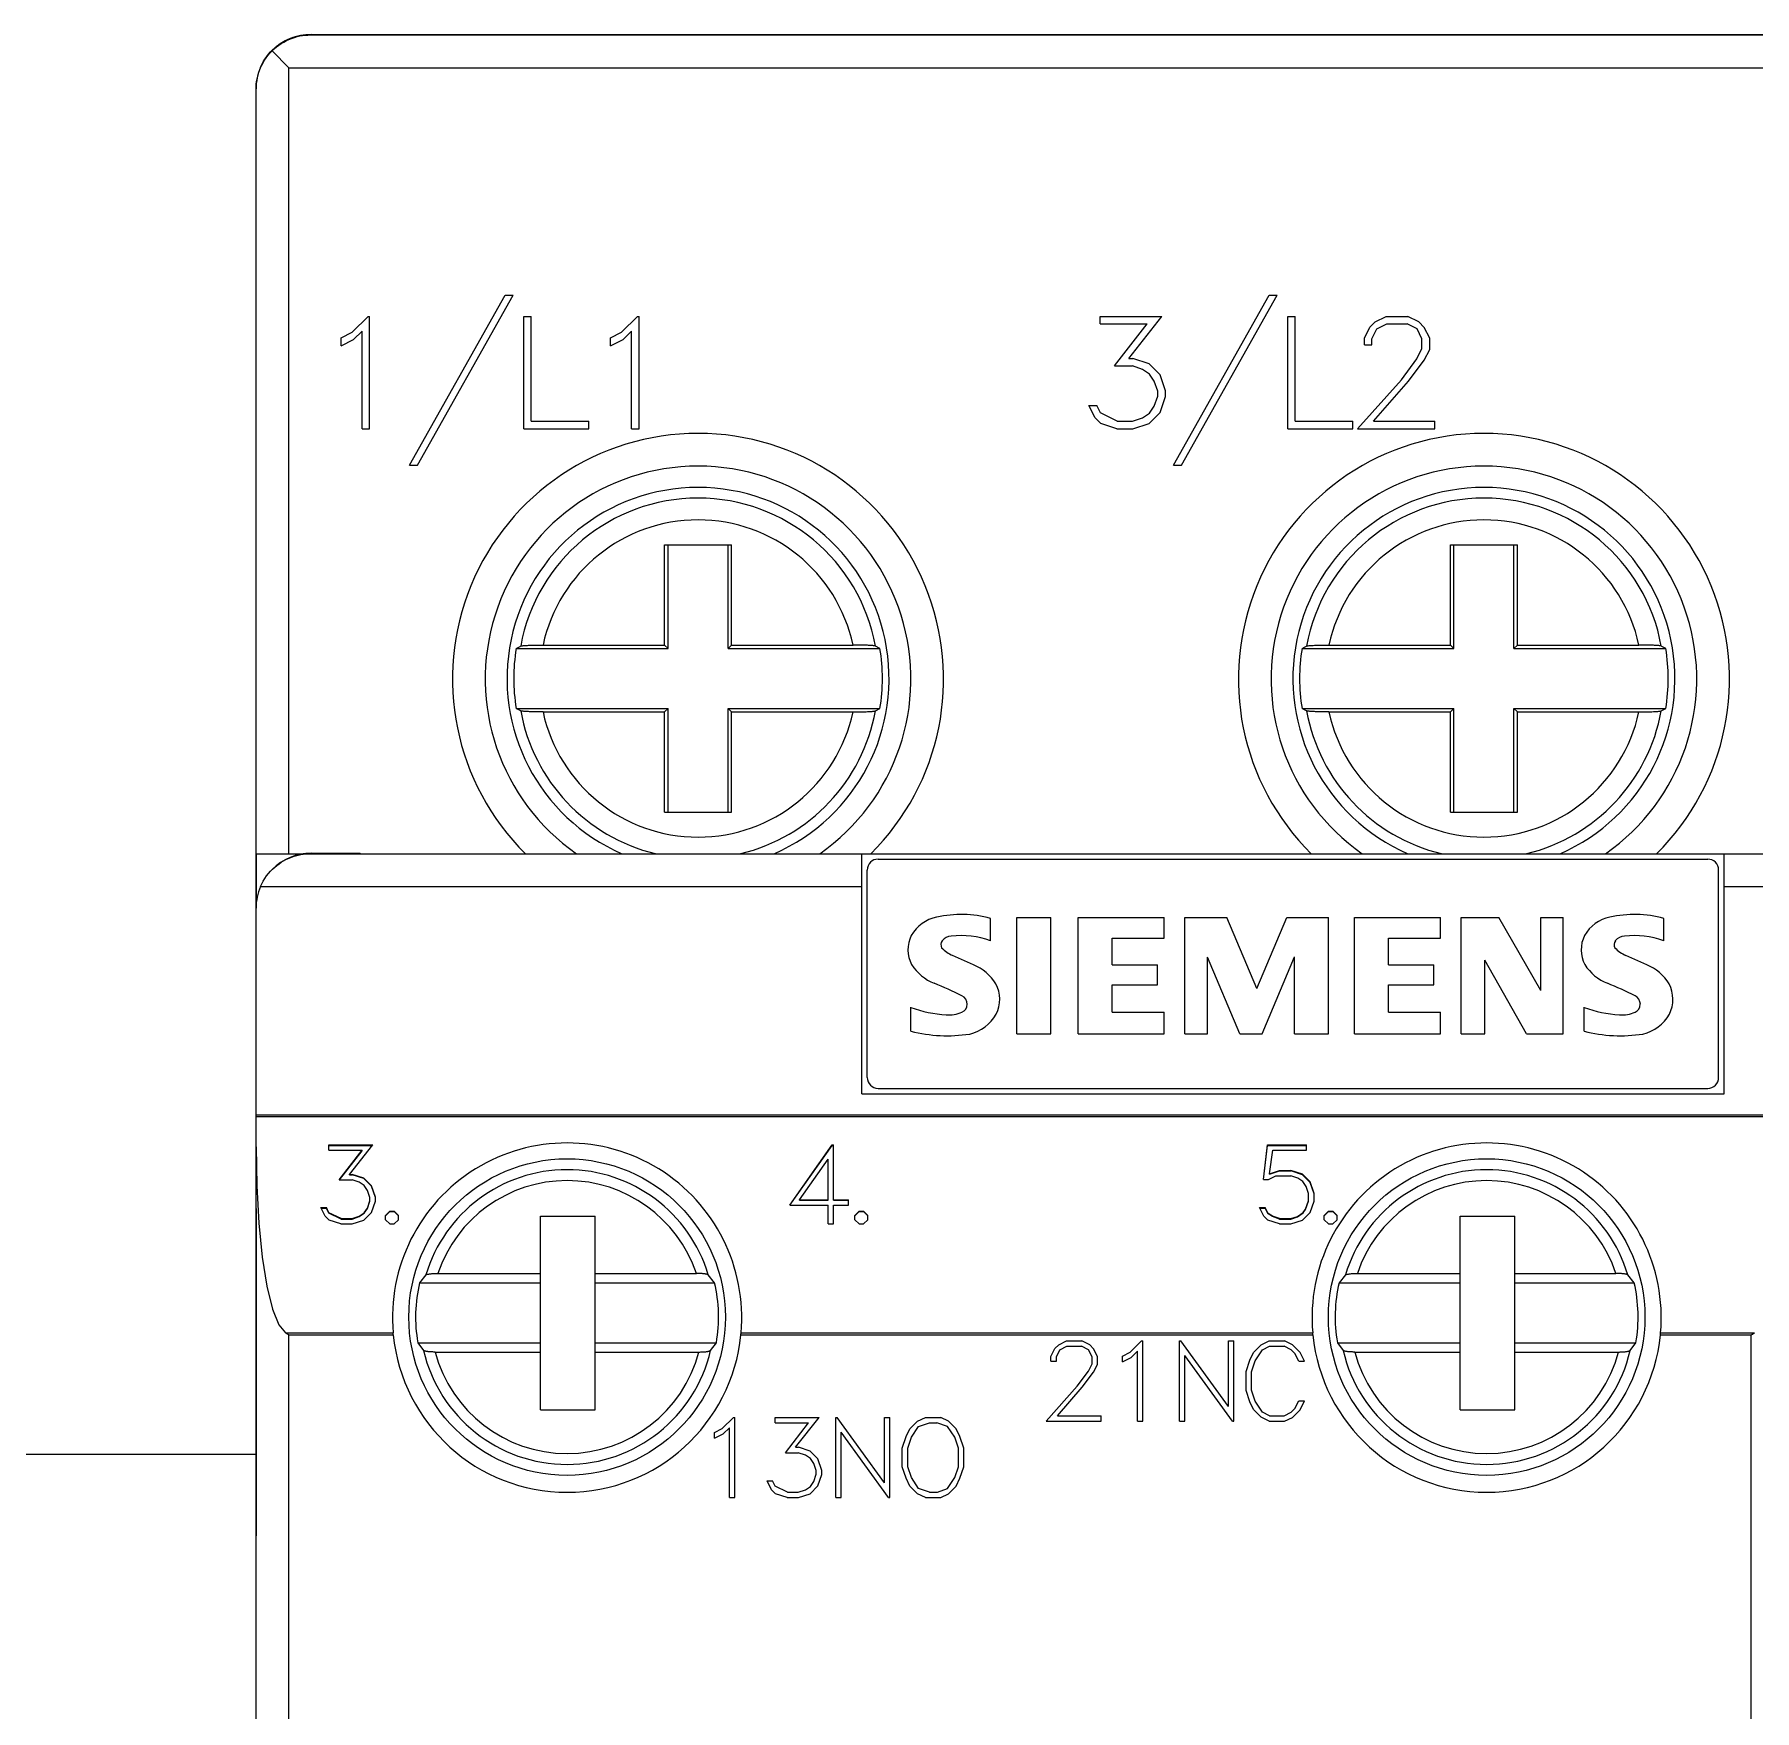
# Model space of a CAD drawing. Header units: millimetres. Extents: x -72 to 2978, y -1067 to 2817.
# Drawn here: x 168.97 to 200.49, y -796.91 to -766.2 of the extents above; entities that cross this region are included whole.
import ezdxf

# ---------------------------------------------------------------- set-up
doc = ezdxf.new("R2010")
doc.units = ezdxf.units.MM
doc.layers.add('10000_FRONT', color=7, linetype='Continuous')

msp = doc.modelspace()

# ---------------------------------------------------------------- linework, layer by layer
msp.add_line((173.033, -787.71), (173.033, -793.71))
at = {"color": 6, "linetype": 'ByBlock'}
msp.add_line((166.699, -792.21), (173.033, -792.21), dxfattribs=at)
at = {"layer": '10000_FRONT', "color": 7, "linetype": 'Continuous', "lineweight": 25}
for p, q in [((173.624, -766.286), (173.669, -766.268)), ((173.669, -766.268), (173.714, -766.251)), ((173.686, -766.271), (173.736, -766.254)), ((173.714, -766.251), (173.76, -766.237)), ((173.736, -766.254), (173.786, -766.24)), ((173.76, -766.237), (173.807, -766.225)), ((173.786, -766.24), (173.837, -766.228)), ((173.807, -766.225), (173.853, -766.215)), ((173.837, -766.228), (173.887, -766.22)), ((173.853, -766.215), (173.899, -766.208)), ((173.887, -766.22), (173.936, -766.214)), ((173.899, -766.208), (173.944, -766.203)), ((173.936, -766.214), (173.985, -766.21)), ((173.944, -766.203), (173.989, -766.2)), ((173.985, -766.21), (174.033, -766.209)), ((173.989, -766.2), (174.033, -766.199)), ((174.033, -766.209), (217.033, -766.209)), ((174.043, -766.199), (217.023, -766.199)), ((173.229, -766.604), (173.264, -766.56)), ((173.251, -766.586), (173.286, -766.544)), ((173.264, -766.56), (173.3, -766.519)), ((173.286, -766.544), (173.326, -766.502)), ((173.3, -766.519), (173.338, -766.48)), ((173.326, -766.502), (173.368, -766.462)), ((173.633, -766.809), (173.326, -766.502)), ((173.338, -766.48), (173.377, -766.445)), ((173.368, -766.462), (173.41, -766.427)), ((173.377, -766.445), (173.415, -766.412)), ((173.41, -766.427), (173.452, -766.395)), ((173.415, -766.412), (173.454, -766.383)), ((173.452, -766.395), (173.496, -766.365)), ((173.454, -766.383), (173.495, -766.356)), ((173.495, -766.356), (173.537, -766.331)), ((173.496, -766.365), (173.542, -766.338)), ((173.537, -766.331), (173.58, -766.308)), ((173.542, -766.338), (173.589, -766.313)), ((173.58, -766.308), (173.624, -766.286)), ((173.589, -766.313), (173.637, -766.291)), ((173.637, -766.291), (173.686, -766.271)), ((173.078, -766.912), (173.095, -766.862)), ((173.095, -766.862), (173.115, -766.813)), ((173.115, -766.813), (173.137, -766.765)), ((173.116, -766.799), (173.14, -766.749)), ((173.116, -766.799), (173.121, -766.799)), ((173.137, -766.765), (173.162, -766.718)), ((173.14, -766.749), (173.167, -766.699)), ((173.162, -766.718), (173.189, -766.672)), ((173.167, -766.699), (173.197, -766.651)), ((173.189, -766.672), (173.219, -766.628)), ((173.197, -766.651), (173.229, -766.604)), ((173.219, -766.628), (173.251, -766.586)), ((173.633, -766.809), (217.433, -766.809)), ((173.633, -781.209), (173.633, -766.809)), ((173.033, -767.209), (173.034, -767.161)), ((173.033, -767.209), (173.033, -767.199)), ((173.033, -781.209), (173.033, -767.209)), ((173.034, -767.161), (173.038, -767.112)), ((173.038, -767.112), (173.044, -767.062)), ((173.044, -767.062), (173.053, -767.012)), ((173.053, -767.012), (173.064, -766.962)), ((173.064, -766.962), (173.078, -766.912)), ((175.843, -774.091), (177.597, -770.975)), ((175.992, -774.091), (177.745, -770.975)), ((177.597, -770.975), (177.745, -770.975)), ((189.843, -774.091), (191.597, -770.975)), ((189.992, -774.091), (191.745, -770.975)), ((191.597, -770.975), (191.745, -770.975)), ((174.793, -771.657), (175.085, -771.367)), ((175.085, -771.367), (175.113, -771.367)), ((175.113, -773.425), (175.113, -771.367)), ((177.939, -771.367), (178.076, -771.367)), ((177.939, -773.425), (177.939, -771.367)), ((178.076, -773.287), (178.076, -771.367)), ((179.731, -771.657), (180.023, -771.367)), ((180.023, -771.367), (180.052, -771.367)), ((180.052, -773.425), (180.052, -771.367)), ((188.499, -771.367), (189.63, -771.367)), ((188.499, -771.504), (188.499, -771.367)), ((188.499, -771.504), (189.361, -771.504)), ((188.766, -772.274), (189.361, -771.504)), ((189.027, -772.134), (189.63, -771.367)), ((191.939, -771.367), (192.076, -771.367)), ((191.939, -773.425), (191.939, -771.367)), ((192.076, -773.287), (192.076, -771.367)), ((193.343, -771.765), (193.44, -771.564)), ((193.44, -771.564), (193.542, -771.464)), ((193.482, -771.776), (193.573, -771.595)), ((193.542, -771.464), (193.743, -771.367)), ((193.573, -771.595), (193.754, -771.504)), ((193.743, -771.367), (194.139, -771.367)), ((193.754, -771.504), (194.126, -771.504)), ((194.309, -771.595), (194.126, -771.504)), ((194.338, -771.466), (194.139, -771.367)), ((194.398, -771.776), (194.309, -771.595)), ((194.44, -771.566), (194.338, -771.466)), ((194.539, -771.767), (194.44, -771.566)), ((174.592, -771.759), (174.793, -771.657)), ((174.592, -771.903), (174.592, -771.759)), ((174.592, -771.903), (174.819, -771.791)), ((174.819, -771.791), (174.976, -771.633)), ((174.976, -773.425), (174.976, -771.633)), ((179.53, -771.759), (179.731, -771.657)), ((179.53, -771.903), (179.53, -771.759)), ((179.53, -771.903), (179.758, -771.791)), ((179.758, -771.791), (179.915, -771.633)), ((179.915, -773.425), (179.915, -771.633)), ((193.343, -771.889), (193.343, -771.765)), ((193.343, -771.889), (193.482, -771.889)), ((193.482, -771.889), (193.482, -771.776)), ((194.398, -771.956), (194.398, -771.776)), ((194.539, -771.971), (194.539, -771.767)), ((189.027, -772.134), (189.101, -772.134)), ((189.397, -772.232), (189.101, -772.134)), ((189.598, -772.433), (189.397, -772.232)), ((194.021, -772.525), (194.306, -772.144)), ((194.149, -772.555), (194.44, -772.168)), ((194.306, -772.144), (194.398, -771.956)), ((194.44, -772.168), (194.539, -771.971)), ((188.766, -772.274), (189.096, -772.274)), ((189.279, -772.337), (189.096, -772.274)), ((189.408, -772.421), (189.279, -772.337)), ((189.493, -772.551), (189.408, -772.421)), ((189.556, -772.735), (189.493, -772.551)), ((189.696, -772.729), (189.598, -772.433)), ((193.219, -773.425), (194.021, -772.525)), ((193.51, -773.287), (194.149, -772.555)), ((189.493, -773.01), (189.556, -772.825)), ((189.556, -772.825), (189.556, -772.735)), ((189.598, -773.126), (189.696, -772.831)), ((189.696, -772.831), (189.696, -772.729)), ((188.407, -773.226), (188.294, -772.999)), ((188.294, -772.999), (188.439, -772.999)), ((188.505, -773.133), (188.439, -772.999)), ((188.815, -773.287), (188.505, -773.133)), ((189.279, -773.223), (189.408, -773.139)), ((189.397, -773.326), (189.598, -773.126)), ((189.408, -773.139), (189.493, -773.01)), ((174.976, -773.425), (175.113, -773.425)), ((177.939, -773.425), (179.133, -773.425)), ((178.076, -773.287), (179.133, -773.287)), ((179.133, -773.425), (179.133, -773.287)), ((179.915, -773.425), (180.052, -773.425)), ((188.511, -773.327), (188.407, -773.226)), ((188.807, -773.425), (188.511, -773.327)), ((188.807, -773.425), (189.101, -773.425)), ((188.815, -773.287), (189.096, -773.287)), ((189.096, -773.287), (189.279, -773.223)), ((189.101, -773.425), (189.397, -773.326)), ((191.939, -773.425), (193.133, -773.425)), ((192.076, -773.287), (193.133, -773.287)), ((193.133, -773.425), (193.133, -773.287)), ((193.219, -773.425), (194.634, -773.425)), ((193.51, -773.287), (194.634, -773.287)), ((194.634, -773.425), (194.634, -773.287)), ((175.843, -774.091), (175.992, -774.091)), ((189.843, -774.091), (189.992, -774.091)), ((180.52, -775.549), (181.746, -775.549)), ((180.52, -777.386), (180.52, -775.549)), ((180.583, -777.449), (180.583, -775.549)), ((181.683, -777.449), (181.683, -775.549)), ((181.746, -777.386), (181.746, -775.549)), ((194.92, -775.549), (196.146, -775.549)), ((194.92, -777.386), (194.92, -775.549)), ((194.983, -777.449), (194.983, -775.549)), ((196.083, -777.449), (196.083, -775.549)), ((196.146, -777.386), (196.146, -775.549)), ((177.801, -777.449), (177.812, -777.443)), ((177.801, -777.449), (180.583, -777.449)), ((177.812, -777.443), (177.824, -777.436)), ((177.824, -777.436), (177.836, -777.43)), ((177.836, -777.43), (177.847, -777.424)), ((177.847, -777.424), (177.859, -777.417)), ((177.859, -777.417), (177.871, -777.411)), ((177.871, -777.411), (177.882, -777.405)), ((177.882, -777.405), (177.887, -777.403)), ((177.887, -777.403), (177.894, -777.402)), ((177.894, -777.402), (177.903, -777.4)), ((177.903, -777.4), (177.915, -777.399)), ((177.915, -777.399), (177.928, -777.397)), ((177.928, -777.397), (177.945, -777.396)), ((177.945, -777.396), (177.964, -777.394)), ((177.964, -777.394), (177.984, -777.393)), ((177.984, -777.393), (178.005, -777.392)), ((178.005, -777.392), (178.028, -777.391)), ((178.028, -777.391), (178.054, -777.39)), ((178.054, -777.39), (178.082, -777.389)), ((178.082, -777.389), (178.11, -777.388)), ((178.11, -777.388), (178.138, -777.388)), ((178.138, -777.388), (178.167, -777.387)), ((178.167, -777.387), (178.198, -777.387)), ((178.198, -777.387), (178.23, -777.386)), ((178.23, -777.386), (178.262, -777.386)), ((178.262, -777.386), (178.292, -777.386)), ((178.292, -777.386), (180.52, -777.386)), ((180.583, -777.449), (180.52, -777.386)), ((181.683, -777.449), (181.746, -777.386)), ((181.683, -777.449), (184.465, -777.449)), ((181.746, -777.386), (183.974, -777.386)), ((183.999, -777.386), (183.974, -777.386)), ((184.025, -777.386), (183.999, -777.386)), ((184.052, -777.386), (184.025, -777.386)), ((184.078, -777.387), (184.052, -777.386)), ((184.103, -777.387), (184.078, -777.387)), ((184.127, -777.387), (184.103, -777.387)), ((184.15, -777.388), (184.127, -777.387)), ((184.174, -777.389), (184.15, -777.388)), ((184.197, -777.389), (184.174, -777.389)), ((184.219, -777.39), (184.197, -777.389)), ((184.24, -777.391), (184.219, -777.39)), ((184.259, -777.392), (184.24, -777.391)), ((184.277, -777.393), (184.259, -777.392)), ((184.294, -777.394), (184.277, -777.393)), ((184.31, -777.395), (184.294, -777.394)), ((184.325, -777.396), (184.31, -777.395)), ((184.338, -777.397), (184.325, -777.396)), ((184.35, -777.399), (184.338, -777.397)), ((184.359, -777.4), (184.35, -777.399)), ((184.368, -777.401), (184.359, -777.4)), ((184.375, -777.402), (184.368, -777.401)), ((184.38, -777.404), (184.375, -777.402)), ((184.384, -777.405), (184.38, -777.404)), ((184.395, -777.411), (184.384, -777.405)), ((184.407, -777.417), (184.395, -777.411)), ((184.419, -777.424), (184.407, -777.417)), ((184.43, -777.43), (184.419, -777.424)), ((184.442, -777.436), (184.43, -777.43)), ((184.454, -777.443), (184.442, -777.436)), ((184.465, -777.449), (184.454, -777.443)), ((192.201, -777.449), (192.212, -777.443)), ((192.201, -777.449), (194.983, -777.449)), ((192.212, -777.443), (192.224, -777.436)), ((192.224, -777.436), (192.236, -777.43)), ((192.236, -777.43), (192.247, -777.424)), ((192.247, -777.424), (192.259, -777.417)), ((192.259, -777.417), (192.271, -777.411)), ((192.271, -777.411), (192.282, -777.405)), ((192.282, -777.405), (192.287, -777.403)), ((192.287, -777.403), (192.294, -777.402)), ((192.294, -777.402), (192.303, -777.4)), ((192.303, -777.4), (192.315, -777.399)), ((192.315, -777.399), (192.328, -777.397)), ((192.328, -777.397), (192.345, -777.396)), ((192.345, -777.396), (192.364, -777.394)), ((192.364, -777.394), (192.384, -777.393)), ((192.384, -777.393), (192.405, -777.392)), ((192.405, -777.392), (192.428, -777.391)), ((192.428, -777.391), (192.454, -777.39)), ((192.454, -777.39), (192.482, -777.389)), ((192.482, -777.389), (192.51, -777.388)), ((192.51, -777.388), (192.538, -777.388)), ((192.538, -777.388), (192.567, -777.387)), ((192.567, -777.387), (192.598, -777.387)), ((192.598, -777.387), (192.63, -777.386)), ((192.63, -777.386), (192.662, -777.386)), ((192.662, -777.386), (192.692, -777.386)), ((192.692, -777.386), (194.92, -777.386)), ((194.983, -777.449), (194.92, -777.386)), ((196.083, -777.449), (196.146, -777.386)), ((196.083, -777.449), (198.865, -777.449)), ((196.146, -777.386), (198.374, -777.386)), ((198.399, -777.386), (198.374, -777.386)), ((198.425, -777.386), (198.399, -777.386)), ((198.452, -777.386), (198.425, -777.386)), ((198.478, -777.387), (198.452, -777.386)), ((198.503, -777.387), (198.478, -777.387)), ((198.527, -777.387), (198.503, -777.387)), ((198.55, -777.388), (198.527, -777.387)), ((198.574, -777.389), (198.55, -777.388)), ((198.597, -777.389), (198.574, -777.389)), ((198.619, -777.39), (198.597, -777.389)), ((198.64, -777.391), (198.619, -777.39)), ((198.659, -777.392), (198.64, -777.391)), ((198.677, -777.393), (198.659, -777.392)), ((198.694, -777.394), (198.677, -777.393)), ((198.71, -777.395), (198.694, -777.394)), ((198.725, -777.396), (198.71, -777.395)), ((198.738, -777.397), (198.725, -777.396)), ((198.75, -777.399), (198.738, -777.397)), ((198.759, -777.4), (198.75, -777.399)), ((198.768, -777.401), (198.759, -777.4)), ((198.775, -777.402), (198.768, -777.401)), ((198.78, -777.404), (198.775, -777.402)), ((198.784, -777.405), (198.78, -777.404)), ((198.795, -777.411), (198.784, -777.405)), ((198.807, -777.417), (198.795, -777.411)), ((198.819, -777.424), (198.807, -777.417)), ((198.83, -777.43), (198.819, -777.424)), ((198.842, -777.436), (198.83, -777.43)), ((198.854, -777.443), (198.842, -777.436)), ((198.865, -777.449), (198.854, -777.443)), ((177.812, -778.555), (177.801, -778.549)), ((177.801, -778.549), (180.583, -778.549)), ((177.824, -778.561), (177.812, -778.555)), ((177.836, -778.568), (177.824, -778.561)), ((180.52, -778.612), (180.583, -778.549)), ((180.583, -780.449), (180.583, -778.549)), ((181.746, -778.612), (181.683, -778.549)), ((181.683, -778.549), (184.465, -778.549)), ((181.683, -780.449), (181.683, -778.549)), ((184.43, -778.568), (184.442, -778.561)), ((184.442, -778.561), (184.454, -778.555)), ((184.454, -778.555), (184.465, -778.549)), ((192.212, -778.555), (192.201, -778.549)), ((192.201, -778.549), (194.983, -778.549)), ((192.224, -778.561), (192.212, -778.555)), ((192.236, -778.568), (192.224, -778.561)), ((194.92, -778.612), (194.983, -778.549)), ((194.983, -780.449), (194.983, -778.549)), ((196.146, -778.612), (196.083, -778.549)), ((196.083, -778.549), (198.865, -778.549)), ((196.083, -780.449), (196.083, -778.549)), ((198.83, -778.568), (198.842, -778.561)), ((198.842, -778.561), (198.854, -778.555)), ((198.854, -778.555), (198.865, -778.549)), ((177.847, -778.574), (177.836, -778.568)), ((177.859, -778.58), (177.847, -778.574)), ((177.871, -778.586), (177.859, -778.58)), ((177.882, -778.593), (177.871, -778.586)), ((177.886, -778.594), (177.882, -778.593)), ((177.891, -778.595), (177.886, -778.594)), ((177.898, -778.597), (177.891, -778.595)), ((177.907, -778.598), (177.898, -778.597)), ((177.916, -778.599), (177.907, -778.598)), ((177.928, -778.6), (177.916, -778.599)), ((177.941, -778.602), (177.928, -778.6)), ((177.956, -778.603), (177.941, -778.602)), ((177.972, -778.604), (177.956, -778.603)), ((177.989, -778.605), (177.972, -778.604)), ((178.007, -778.606), (177.989, -778.605)), ((178.026, -778.607), (178.007, -778.606)), ((178.047, -778.608), (178.026, -778.607)), ((178.069, -778.608), (178.047, -778.608)), ((178.093, -778.609), (178.069, -778.608)), ((178.116, -778.61), (178.093, -778.609)), ((178.139, -778.61), (178.116, -778.61)), ((178.163, -778.611), (178.139, -778.61)), ((178.188, -778.611), (178.163, -778.611)), ((178.214, -778.611), (178.188, -778.611)), ((178.241, -778.612), (178.214, -778.611)), ((178.267, -778.612), (178.241, -778.612)), ((178.292, -778.612), (178.267, -778.612)), ((178.292, -778.612), (180.52, -778.612)), ((180.52, -780.449), (180.52, -778.612)), ((181.746, -778.612), (183.974, -778.612)), ((181.746, -780.449), (181.746, -778.612)), ((183.974, -778.612), (184.004, -778.612)), ((184.004, -778.612), (184.036, -778.612)), ((184.036, -778.612), (184.068, -778.611)), ((184.068, -778.611), (184.099, -778.611)), ((184.099, -778.611), (184.128, -778.61)), ((184.128, -778.61), (184.156, -778.61)), ((184.156, -778.61), (184.185, -778.609)), ((184.185, -778.609), (184.212, -778.608)), ((184.212, -778.608), (184.238, -778.607)), ((184.238, -778.607), (184.261, -778.606)), ((184.261, -778.606), (184.282, -778.605)), ((184.282, -778.605), (184.303, -778.603)), ((184.303, -778.603), (184.321, -778.602)), ((184.321, -778.602), (184.338, -778.6)), ((184.338, -778.6), (184.351, -778.599)), ((184.351, -778.599), (184.363, -778.598)), ((184.363, -778.598), (184.372, -778.596)), ((184.372, -778.596), (184.379, -778.594)), ((184.379, -778.594), (184.384, -778.593)), ((184.384, -778.593), (184.395, -778.586)), ((184.395, -778.586), (184.407, -778.58)), ((184.407, -778.58), (184.419, -778.574)), ((184.419, -778.574), (184.43, -778.568)), ((192.247, -778.574), (192.236, -778.568)), ((192.259, -778.58), (192.247, -778.574)), ((192.271, -778.586), (192.259, -778.58)), ((192.282, -778.593), (192.271, -778.586)), ((192.286, -778.594), (192.282, -778.593)), ((192.291, -778.595), (192.286, -778.594)), ((192.298, -778.597), (192.291, -778.595)), ((192.307, -778.598), (192.298, -778.597)), ((192.316, -778.599), (192.307, -778.598)), ((192.328, -778.6), (192.316, -778.599)), ((192.341, -778.602), (192.328, -778.6)), ((192.356, -778.603), (192.341, -778.602)), ((192.372, -778.604), (192.356, -778.603)), ((192.389, -778.605), (192.372, -778.604)), ((192.407, -778.606), (192.389, -778.605)), ((192.426, -778.607), (192.407, -778.606)), ((192.447, -778.608), (192.426, -778.607)), ((192.469, -778.608), (192.447, -778.608)), ((192.493, -778.609), (192.469, -778.608)), ((192.516, -778.61), (192.493, -778.609)), ((192.539, -778.61), (192.516, -778.61)), ((192.563, -778.611), (192.539, -778.61)), ((192.588, -778.611), (192.563, -778.611)), ((192.614, -778.611), (192.588, -778.611)), ((192.641, -778.612), (192.614, -778.611)), ((192.667, -778.612), (192.641, -778.612)), ((192.692, -778.612), (192.667, -778.612)), ((192.692, -778.612), (194.92, -778.612)), ((194.92, -780.449), (194.92, -778.612)), ((196.146, -778.612), (198.374, -778.612)), ((196.146, -780.449), (196.146, -778.612)), ((198.374, -778.612), (198.404, -778.612)), ((198.404, -778.612), (198.436, -778.612)), ((198.436, -778.612), (198.468, -778.611)), ((198.468, -778.611), (198.499, -778.611)), ((198.499, -778.611), (198.528, -778.61)), ((198.528, -778.61), (198.556, -778.61)), ((198.556, -778.61), (198.585, -778.609)), ((198.585, -778.609), (198.612, -778.608)), ((198.612, -778.608), (198.638, -778.607)), ((198.638, -778.607), (198.661, -778.606)), ((198.661, -778.606), (198.682, -778.605)), ((198.682, -778.605), (198.703, -778.603)), ((198.703, -778.603), (198.721, -778.602)), ((198.721, -778.602), (198.738, -778.6)), ((198.738, -778.6), (198.751, -778.599)), ((198.751, -778.599), (198.763, -778.598)), ((198.763, -778.598), (198.772, -778.596)), ((198.772, -778.596), (198.779, -778.594)), ((198.779, -778.594), (198.784, -778.593)), ((198.784, -778.593), (198.795, -778.586)), ((198.795, -778.586), (198.807, -778.58)), ((198.807, -778.58), (198.819, -778.574)), ((198.819, -778.574), (198.83, -778.568)), ((180.52, -780.449), (181.746, -780.449)), ((194.92, -780.449), (196.146, -780.449)), ((173.033, -781.209), (173.633, -781.209)), ((173.033, -782.209), (173.033, -781.209)), ((173.043, -782.068), (173.043, -781.209)), ((173.415, -781.423), (173.455, -781.393)), ((173.455, -781.393), (173.495, -781.366)), ((173.495, -781.366), (173.536, -781.341)), ((173.536, -781.341), (173.579, -781.318)), ((173.579, -781.318), (173.623, -781.297)), ((173.623, -781.297), (173.668, -781.278)), ((173.633, -781.209), (173.902, -781.209)), ((173.668, -781.278), (173.713, -781.261)), ((173.713, -781.261), (173.759, -781.247)), ((173.759, -781.247), (173.806, -781.235)), ((173.806, -781.235), (173.852, -781.225)), ((173.852, -781.225), (173.898, -781.218)), ((173.898, -781.218), (173.944, -781.213)), ((173.944, -781.213), (173.989, -781.21)), ((173.989, -781.21), (174.033, -781.209)), ((174.033, -781.209), (200.833, -781.209)), ((174.043, -781.199), (174.943, -781.199)), ((174.943, -781.209), (174.943, -781.199)), ((184.133, -785.609), (184.133, -781.209)), ((184.433, -781.309), (199.633, -781.309)), ((199.933, -785.609), (199.933, -781.209)), ((173.14, -781.759), (173.167, -781.71)), ((173.167, -781.71), (173.196, -781.662)), ((173.196, -781.662), (173.228, -781.615)), ((173.228, -781.615), (173.262, -781.571)), ((173.262, -781.571), (173.299, -781.53)), ((173.299, -781.53), (173.337, -781.491)), ((173.337, -781.491), (173.376, -781.455)), ((173.376, -781.455), (173.415, -781.423)), ((184.233, -785.309), (184.233, -781.509)), ((199.833, -785.309), (199.833, -781.509)), ((173.116, -781.809), (173.14, -781.759)), ((173.116, -781.809), (184.133, -781.809)), ((199.933, -781.809), (201.033, -781.809)), ((173.033, -836.189), (173.033, -782.209)), ((186.491, -782.804), (186.491, -782.395)), ((186.973, -782.379), (187.595, -782.379)), ((186.973, -784.509), (186.973, -782.379)), ((187.595, -784.509), (187.595, -782.379)), ((188.097, -782.379), (189.671, -782.379)), ((188.097, -784.509), (188.097, -782.379)), ((189.671, -782.76), (189.671, -782.379)), ((190.053, -782.379), (190.823, -782.379)), ((190.053, -784.509), (190.053, -782.379)), ((191.369, -783.677), (190.823, -782.379)), ((191.369, -783.677), (191.92, -782.379)), ((191.92, -782.379), (192.684, -782.379)), ((192.684, -784.509), (192.684, -782.379)), ((193.161, -782.379), (194.735, -782.379)), ((193.161, -784.509), (193.161, -782.379)), ((194.735, -782.76), (194.735, -782.379)), ((195.117, -782.379), (195.808, -782.379)), ((195.117, -784.509), (195.117, -782.379)), ((196.574, -783.713), (195.808, -782.379)), ((196.574, -782.379), (196.984, -782.379)), ((196.574, -783.713), (196.574, -782.379)), ((196.984, -784.509), (196.984, -782.379)), ((198.827, -782.804), (198.827, -782.395)), ((188.719, -782.76), (189.671, -782.76)), ((188.719, -783.245), (188.719, -782.76)), ((193.783, -782.76), (194.735, -782.76)), ((193.783, -783.245), (193.783, -782.76)), ((186.181, -783.245), (185.798, -783.072)), ((188.719, -783.245), (189.551, -783.245)), ((189.551, -783.609), (189.551, -783.245)), ((191.062, -784.509), (190.468, -783.106)), ((190.468, -784.509), (190.468, -783.106)), ((191.467, -784.509), (192.065, -783.101)), ((192.065, -784.509), (192.065, -783.101)), ((193.783, -783.245), (194.615, -783.245)), ((194.615, -783.609), (194.615, -783.245)), ((196.315, -784.509), (195.551, -783.159)), ((195.551, -784.509), (195.551, -783.159)), ((198.517, -783.245), (198.134, -783.072)), ((188.719, -783.609), (189.551, -783.609)), ((188.719, -784.111), (188.719, -783.609)), ((193.783, -783.609), (194.615, -783.609)), ((193.783, -784.111), (193.783, -783.609)), ((185.033, -784.463), (185.033, -784.024)), ((188.719, -784.111), (189.671, -784.111)), ((189.671, -784.509), (189.671, -784.111)), ((193.783, -784.111), (194.735, -784.111)), ((194.735, -784.509), (194.735, -784.111)), ((197.369, -784.463), (197.369, -784.024)), ((186.973, -784.509), (187.595, -784.509)), ((188.097, -784.509), (189.671, -784.509)), ((190.053, -784.509), (190.468, -784.509)), ((191.062, -784.509), (191.467, -784.509)), ((192.065, -784.509), (192.684, -784.509)), ((193.161, -784.509), (194.735, -784.509)), ((195.117, -784.509), (195.551, -784.509)), ((196.315, -784.509), (196.984, -784.509)), ((184.133, -785.609), (199.933, -785.609)), ((184.433, -785.509), (199.633, -785.509)), ((173.033, -785.993), (201.033, -785.993)), ((173.033, -786.027), (201.033, -786.027)), ((174.366, -786.545), (175.174, -786.545)), ((174.366, -786.641), (174.366, -786.545)), ((174.366, -786.554), (175.166, -786.554)), ((174.366, -786.641), (174.981, -786.641)), ((174.557, -787.183), (174.981, -786.641)), ((174.563, -787.183), (174.981, -786.651)), ((174.743, -787.084), (175.174, -786.545)), ((174.981, -786.651), (174.981, -786.641)), ((182.812, -787.648), (183.589, -786.545)), ((182.817, -787.648), (183.589, -786.554)), ((183.589, -786.545), (183.613, -786.545)), ((183.589, -786.554), (183.589, -786.545)), ((183.589, -786.554), (183.613, -786.554)), ((183.613, -787.552), (183.613, -786.545)), ((191.496, -787.178), (191.568, -786.545)), ((191.497, -787.178), (191.568, -786.554)), ((191.568, -786.545), (192.284, -786.545)), ((191.568, -786.554), (191.568, -786.545)), ((191.568, -786.554), (192.284, -786.554)), ((191.601, -787.073), (191.665, -786.641)), ((191.665, -786.641), (192.284, -786.641)), ((192.284, -786.641), (192.284, -786.545)), ((182.99, -787.552), (183.515, -786.807)), ((183.515, -787.552), (183.515, -786.807)), ((191.601, -787.073), (191.786, -787.014)), ((191.601, -787.082), (191.786, -787.022)), ((191.601, -787.082), (191.601, -787.073)), ((191.786, -787.014), (191.996, -787.014)), ((191.786, -787.022), (191.786, -787.014)), ((191.786, -787.022), (191.996, -787.022)), ((192.207, -787.083), (191.996, -787.014)), ((191.996, -787.022), (191.996, -787.014)), ((192.207, -787.091), (191.996, -787.022)), ((174.557, -787.183), (174.792, -787.183)), ((174.743, -787.084), (174.796, -787.084)), ((174.743, -787.093), (174.743, -787.084)), ((174.743, -787.093), (174.796, -787.093)), ((174.923, -787.227), (174.792, -787.183)), ((175.007, -787.154), (174.796, -787.084)), ((174.796, -787.093), (174.796, -787.084)), ((175.007, -787.162), (174.796, -787.093)), ((175.015, -787.287), (174.923, -787.227)), ((175.151, -787.295), (175.007, -787.154)), ((175.007, -787.162), (175.007, -787.154)), ((175.151, -787.303), (175.007, -787.162)), ((175.076, -787.378), (175.015, -787.287)), ((175.121, -787.508), (175.076, -787.378)), ((175.221, -787.503), (175.151, -787.295)), ((175.151, -787.303), (175.151, -787.295)), ((175.221, -787.511), (175.151, -787.303)), ((191.496, -787.178), (191.586, -787.178)), ((191.586, -787.178), (191.723, -787.11)), ((191.723, -787.11), (191.992, -787.11)), ((192.123, -787.155), (191.992, -787.11)), ((192.215, -787.216), (192.123, -787.155)), ((192.351, -787.224), (192.207, -787.083)), ((192.207, -787.091), (192.207, -787.083)), ((192.351, -787.233), (192.207, -787.091)), ((192.276, -787.307), (192.215, -787.216)), ((192.321, -787.437), (192.276, -787.307)), ((192.421, -787.433), (192.351, -787.224)), ((192.351, -787.233), (192.351, -787.224)), ((192.421, -787.441), (192.351, -787.233)), ((174.3, -787.853), (174.22, -787.694)), ((174.22, -787.694), (174.323, -787.694)), ((174.223, -787.701), (174.323, -787.701)), ((174.37, -787.788), (174.323, -787.694)), ((174.323, -787.701), (174.323, -787.694)), ((174.37, -787.795), (174.323, -787.701)), ((175.015, -787.792), (175.076, -787.701)), ((175.076, -787.701), (175.121, -787.571)), ((175.076, -787.708), (175.121, -787.578)), ((175.076, -787.708), (175.076, -787.701)), ((175.121, -787.571), (175.121, -787.508)), ((175.121, -787.578), (175.121, -787.571)), ((175.151, -787.783), (175.221, -787.575)), ((175.221, -787.575), (175.221, -787.503)), ((182.812, -787.648), (183.515, -787.648)), ((182.99, -787.552), (183.515, -787.552)), ((182.99, -787.559), (182.99, -787.552)), ((182.99, -787.559), (183.515, -787.559)), ((183.515, -787.559), (183.515, -787.552)), ((183.515, -787.993), (183.515, -787.648)), ((183.613, -787.552), (183.888, -787.552)), ((183.613, -787.559), (183.613, -787.552)), ((183.613, -787.559), (183.888, -787.559)), ((183.613, -787.648), (183.888, -787.648)), ((183.613, -787.993), (183.613, -787.648)), ((183.888, -787.648), (183.888, -787.552)), ((191.5, -787.853), (191.42, -787.694)), ((191.42, -787.694), (191.523, -787.694)), ((191.423, -787.701), (191.523, -787.701)), ((191.577, -787.799), (191.523, -787.694)), ((191.523, -787.701), (191.523, -787.694)), ((191.577, -787.806), (191.523, -787.701)), ((192.262, -787.723), (192.321, -787.569)), ((192.262, -787.73), (192.321, -787.576)), ((192.321, -787.569), (192.321, -787.437)), ((192.321, -787.576), (192.321, -787.569)), ((192.351, -787.782), (192.421, -787.573)), ((192.421, -787.573), (192.421, -787.433)), ((174.375, -787.924), (174.3, -787.853)), ((174.592, -787.896), (174.37, -787.788)), ((174.37, -787.795), (174.37, -787.788)), ((174.592, -787.903), (174.37, -787.795)), ((174.586, -787.993), (174.375, -787.924)), ((174.586, -787.993), (174.796, -787.993)), ((174.592, -787.896), (174.792, -787.896)), ((174.592, -787.903), (174.592, -787.896)), ((174.592, -787.903), (174.792, -787.903)), ((174.792, -787.896), (174.923, -787.851)), ((174.792, -787.903), (174.923, -787.858)), ((174.792, -787.903), (174.792, -787.896)), ((174.796, -787.993), (175.007, -787.923)), ((174.923, -787.851), (175.015, -787.792)), ((174.923, -787.858), (175.015, -787.798)), ((174.923, -787.858), (174.923, -787.851)), ((175.007, -787.923), (175.151, -787.783)), ((175.015, -787.798), (175.076, -787.708)), ((175.015, -787.798), (175.015, -787.792)), ((175.406, -787.836), (175.485, -787.758)), ((175.406, -787.843), (175.485, -787.765)), ((175.406, -787.915), (175.406, -787.836)), ((175.485, -787.993), (175.406, -787.915)), ((175.485, -787.758), (175.565, -787.758)), ((175.485, -787.765), (175.485, -787.758)), ((175.485, -787.765), (175.565, -787.765)), ((175.485, -787.993), (175.565, -787.993)), ((175.643, -787.836), (175.565, -787.758)), ((175.565, -787.765), (175.565, -787.758)), ((175.643, -787.843), (175.565, -787.765)), ((175.565, -787.993), (175.643, -787.915)), ((175.643, -787.915), (175.643, -787.836)), ((178.248, -787.849), (179.248, -787.849)), ((178.248, -791.399), (178.248, -787.849)), ((179.248, -791.399), (179.248, -787.849)), ((183.515, -787.993), (183.613, -787.993)), ((184.006, -787.836), (184.085, -787.758)), ((184.006, -787.843), (184.085, -787.765)), ((184.006, -787.915), (184.006, -787.836)), ((184.085, -787.993), (184.006, -787.915)), ((184.085, -787.758), (184.165, -787.758)), ((184.085, -787.765), (184.085, -787.758)), ((184.085, -787.765), (184.165, -787.765)), ((184.085, -787.993), (184.165, -787.993)), ((184.243, -787.836), (184.165, -787.758)), ((184.165, -787.765), (184.165, -787.758)), ((184.243, -787.843), (184.165, -787.765)), ((184.165, -787.993), (184.243, -787.915)), ((184.243, -787.915), (184.243, -787.836)), ((191.575, -787.924), (191.5, -787.853)), ((191.786, -787.993), (191.575, -787.924)), ((191.659, -787.851), (191.577, -787.799)), ((191.577, -787.806), (191.577, -787.799)), ((191.659, -787.858), (191.577, -787.806)), ((191.79, -787.896), (191.659, -787.851)), ((191.659, -787.858), (191.659, -787.851)), ((191.79, -787.903), (191.659, -787.858)), ((191.786, -787.993), (191.996, -787.993)), ((191.79, -787.896), (191.992, -787.896)), ((191.79, -787.903), (191.79, -787.896)), ((191.79, -787.903), (191.992, -787.903)), ((191.992, -787.896), (192.117, -787.856)), ((191.992, -787.903), (192.117, -787.862)), ((191.992, -787.903), (191.992, -787.896)), ((191.996, -787.993), (192.207, -787.923)), ((192.117, -787.856), (192.223, -787.781)), ((192.117, -787.862), (192.223, -787.788)), ((192.117, -787.862), (192.117, -787.856)), ((192.207, -787.923), (192.351, -787.782)), ((192.223, -787.781), (192.262, -787.723)), ((192.223, -787.788), (192.262, -787.73)), ((192.223, -787.788), (192.223, -787.781)), ((192.262, -787.73), (192.262, -787.723)), ((192.606, -787.836), (192.685, -787.758)), ((192.606, -787.843), (192.685, -787.765)), ((192.606, -787.915), (192.606, -787.836)), ((192.685, -787.993), (192.606, -787.915)), ((192.685, -787.758), (192.765, -787.758)), ((192.685, -787.765), (192.685, -787.758)), ((192.685, -787.765), (192.765, -787.765)), ((192.685, -787.993), (192.765, -787.993)), ((192.843, -787.836), (192.765, -787.758)), ((192.765, -787.765), (192.765, -787.758)), ((192.843, -787.843), (192.765, -787.765)), ((192.765, -787.993), (192.843, -787.915)), ((192.843, -787.915), (192.843, -787.836)), ((195.098, -787.849), (196.098, -787.849)), ((195.098, -791.399), (195.098, -787.849)), ((196.098, -791.399), (196.098, -787.849)), ((176.146, -788.928), (176.03, -789.069)), ((176.146, -788.928), (176.148, -788.925)), ((176.148, -788.925), (176.153, -788.923)), ((176.153, -788.923), (176.158, -788.92)), ((176.158, -788.92), (176.164, -788.918)), ((176.164, -788.918), (176.172, -788.916)), ((176.172, -788.916), (176.181, -788.914)), ((176.181, -788.914), (176.191, -788.911)), ((176.191, -788.911), (176.202, -788.91)), ((176.202, -788.91), (176.213, -788.908)), ((176.213, -788.908), (176.226, -788.906)), ((176.226, -788.906), (176.24, -788.905)), ((176.24, -788.905), (176.254, -788.903)), ((176.254, -788.903), (176.269, -788.902)), ((176.269, -788.902), (176.283, -788.901)), ((176.283, -788.901), (176.299, -788.9)), ((176.299, -788.9), (176.315, -788.9)), ((176.315, -788.9), (176.332, -788.899)), ((176.332, -788.899), (176.348, -788.899)), ((176.348, -788.899), (176.364, -788.899)), ((176.364, -788.899), (178.248, -788.899)), ((179.248, -788.899), (181.102, -788.899)), ((181.115, -788.899), (181.102, -788.899)), ((181.128, -788.899), (181.115, -788.899)), ((181.142, -788.899), (181.128, -788.899)), ((181.156, -788.9), (181.142, -788.899)), ((181.169, -788.9), (181.156, -788.9)), ((181.182, -788.901), (181.169, -788.9)), ((181.194, -788.902), (181.182, -788.901)), ((181.206, -788.903), (181.194, -788.902)), ((181.218, -788.904), (181.206, -788.903)), ((181.23, -788.905), (181.218, -788.904)), ((181.241, -788.906), (181.23, -788.905)), ((181.252, -788.908), (181.241, -788.906)), ((181.261, -788.909), (181.252, -788.908)), ((181.27, -788.911), (181.261, -788.909)), ((181.279, -788.912), (181.27, -788.911)), ((181.287, -788.914), (181.279, -788.912)), ((181.295, -788.916), (181.287, -788.914)), ((181.301, -788.918), (181.295, -788.916)), ((181.306, -788.919), (181.301, -788.918)), ((181.311, -788.921), (181.306, -788.919)), ((181.315, -788.923), (181.311, -788.921)), ((181.318, -788.926), (181.315, -788.923)), ((181.32, -788.928), (181.318, -788.926)), ((181.436, -789.069), (181.321, -788.928)), ((192.996, -788.928), (192.88, -789.069)), ((192.996, -788.928), (192.998, -788.925)), ((192.998, -788.925), (193.003, -788.923)), ((193.003, -788.923), (193.008, -788.92)), ((193.008, -788.92), (193.014, -788.918)), ((193.014, -788.918), (193.022, -788.916)), ((193.022, -788.916), (193.031, -788.914)), ((193.031, -788.914), (193.041, -788.911)), ((193.041, -788.911), (193.052, -788.91)), ((193.052, -788.91), (193.063, -788.908)), ((193.063, -788.908), (193.076, -788.906)), ((193.076, -788.906), (193.09, -788.905)), ((193.09, -788.905), (193.104, -788.903)), ((193.104, -788.903), (193.119, -788.902)), ((193.119, -788.902), (193.133, -788.901)), ((193.133, -788.901), (193.149, -788.9)), ((193.149, -788.9), (193.165, -788.9)), ((193.165, -788.9), (193.182, -788.899)), ((193.182, -788.899), (193.198, -788.899)), ((193.198, -788.899), (193.214, -788.899)), ((193.214, -788.899), (195.098, -788.899)), ((196.098, -788.899), (197.952, -788.899)), ((197.965, -788.899), (197.952, -788.899)), ((197.978, -788.899), (197.965, -788.899)), ((197.992, -788.899), (197.978, -788.899)), ((198.006, -788.9), (197.992, -788.899)), ((198.019, -788.9), (198.006, -788.9)), ((198.032, -788.901), (198.019, -788.9)), ((198.044, -788.902), (198.032, -788.901)), ((198.056, -788.903), (198.044, -788.902)), ((198.068, -788.904), (198.056, -788.903)), ((198.08, -788.905), (198.068, -788.904)), ((198.091, -788.906), (198.08, -788.905)), ((198.102, -788.908), (198.091, -788.906)), ((198.111, -788.909), (198.102, -788.908)), ((198.12, -788.911), (198.111, -788.909)), ((198.129, -788.912), (198.12, -788.911)), ((198.137, -788.914), (198.129, -788.912)), ((198.145, -788.916), (198.137, -788.914)), ((198.151, -788.918), (198.145, -788.916)), ((198.156, -788.919), (198.151, -788.918)), ((198.161, -788.921), (198.156, -788.919)), ((198.165, -788.923), (198.161, -788.921)), ((198.168, -788.926), (198.165, -788.923)), ((198.17, -788.928), (198.168, -788.926)), ((198.286, -789.069), (198.171, -788.928)), ((176.03, -789.069), (178.248, -789.069)), ((179.248, -789.069), (181.436, -789.069)), ((192.88, -789.069), (195.098, -789.069)), ((196.098, -789.069), (198.286, -789.069)), ((173.582, -789.995), (173.573, -789.99)), ((173.573, -789.99), (175.545, -789.99)), ((173.591, -790), (173.582, -789.995)), ((173.599, -790.005), (173.591, -790)), ((173.608, -790.01), (173.599, -790.005)), ((173.616, -790.015), (173.608, -790.01)), ((173.625, -790.02), (173.616, -790.015)), ((173.633, -790.025), (173.625, -790.02)), ((173.633, -790.025), (175.549, -790.025)), ((173.633, -827.393), (173.633, -790.025)), ((175.546, -789.995), (175.545, -789.99)), ((175.546, -790), (175.546, -789.995)), ((175.547, -790.005), (175.546, -790)), ((175.547, -790.01), (175.547, -790.005)), ((175.548, -790.015), (175.547, -790.01)), ((175.548, -790.02), (175.548, -790.015)), ((175.549, -790.025), (175.548, -790.02)), ((175.997, -790.169), (178.248, -790.169)), ((175.997, -790.169), (176.103, -790.31)), ((179.248, -790.169), (181.469, -790.169)), ((181.363, -790.31), (181.469, -790.169)), ((181.917, -790.025), (181.918, -790.02)), ((181.917, -790.025), (192.399, -790.025)), ((181.918, -790.015), (181.919, -790.01)), ((181.918, -790.02), (181.918, -790.015)), ((181.919, -790.005), (181.92, -790)), ((181.919, -790.01), (181.919, -790.005)), ((181.92, -789.995), (181.921, -789.99)), ((181.92, -790), (181.92, -789.995)), ((181.921, -789.99), (192.395, -789.99)), ((187.668, -790.277), (187.741, -790.206)), ((187.741, -790.206), (187.884, -790.136)), ((187.884, -790.136), (188.167, -790.136)), ((188.309, -790.207), (188.167, -790.136)), ((188.382, -790.278), (188.309, -790.207)), ((189.053, -790.343), (189.261, -790.136)), ((189.261, -790.136), (189.282, -790.136)), ((189.282, -791.606), (189.282, -790.136)), ((189.957, -790.136), (189.98, -790.136)), ((189.957, -791.606), (189.957, -790.136)), ((190.851, -791.337), (189.98, -790.136)), ((190.851, -790.136), (190.949, -790.136)), ((190.851, -791.337), (190.851, -790.136)), ((190.949, -791.606), (190.949, -790.136)), ((191.313, -790.347), (191.454, -790.207)), ((191.454, -790.207), (191.597, -790.136)), ((191.597, -790.136), (191.879, -790.136)), ((192.023, -790.206), (191.879, -790.136)), ((192.164, -790.346), (192.023, -790.206)), ((192.396, -789.995), (192.395, -789.99)), ((192.396, -790), (192.396, -789.995)), ((192.397, -790.005), (192.396, -790)), ((192.397, -790.01), (192.397, -790.005)), ((192.398, -790.015), (192.397, -790.01)), ((192.398, -790.02), (192.398, -790.015)), ((192.399, -790.025), (192.398, -790.02)), ((192.847, -790.169), (195.098, -790.169)), ((192.847, -790.169), (192.953, -790.31)), ((196.098, -790.169), (198.319, -790.169)), ((198.213, -790.31), (198.319, -790.169)), ((198.767, -790.025), (198.768, -790.02)), ((198.767, -790.025), (200.433, -790.025)), ((198.768, -790.015), (198.769, -790.01)), ((198.768, -790.02), (198.768, -790.015)), ((198.769, -790.005), (198.77, -790)), ((198.769, -790.01), (198.769, -790.005)), ((198.77, -789.995), (198.771, -789.99)), ((198.77, -790), (198.77, -789.995)), ((198.771, -789.99), (200.493, -789.99)), ((200.433, -790.025), (200.441, -790.02)), ((200.433, -827.393), (200.433, -790.025)), ((200.441, -790.02), (200.45, -790.015)), ((200.45, -790.015), (200.458, -790.01)), ((200.458, -790.01), (200.467, -790.005)), ((200.467, -790.005), (200.475, -790)), ((200.475, -790), (200.484, -789.995)), ((200.484, -789.995), (200.493, -789.99)), ((176.105, -790.312), (176.103, -790.31)), ((176.108, -790.314), (176.105, -790.312)), ((176.112, -790.316), (176.108, -790.314)), ((176.116, -790.318), (176.112, -790.316)), ((176.122, -790.32), (176.116, -790.318)), ((176.128, -790.322), (176.122, -790.32)), ((176.135, -790.324), (176.128, -790.322)), ((176.143, -790.325), (176.135, -790.324)), ((176.151, -790.327), (176.143, -790.325)), ((176.16, -790.329), (176.151, -790.327)), ((176.169, -790.33), (176.16, -790.329)), ((176.179, -790.331), (176.169, -790.33)), ((176.19, -790.333), (176.179, -790.331)), ((176.201, -790.334), (176.19, -790.333)), ((176.213, -790.335), (176.201, -790.334)), ((176.225, -790.336), (176.213, -790.335)), ((176.237, -790.337), (176.225, -790.336)), ((176.25, -790.337), (176.237, -790.337)), ((176.263, -790.338), (176.25, -790.337)), ((176.276, -790.338), (176.263, -790.338)), ((176.29, -790.339), (176.276, -790.338)), ((176.303, -790.339), (176.29, -790.339)), ((176.316, -790.339), (176.303, -790.339)), ((176.316, -790.339), (178.248, -790.339)), ((179.248, -790.339), (181.15, -790.339)), ((181.15, -790.339), (181.166, -790.339)), ((181.166, -790.339), (181.182, -790.338)), ((181.182, -790.338), (181.198, -790.338)), ((181.198, -790.338), (181.214, -790.337)), ((181.214, -790.337), (181.229, -790.336)), ((181.229, -790.336), (181.244, -790.335)), ((181.244, -790.335), (181.258, -790.334)), ((181.258, -790.334), (181.273, -790.333)), ((181.273, -790.333), (181.286, -790.331)), ((181.286, -790.331), (181.298, -790.33)), ((181.298, -790.33), (181.309, -790.328)), ((181.309, -790.328), (181.32, -790.326)), ((181.32, -790.326), (181.329, -790.324)), ((181.329, -790.324), (181.338, -790.322)), ((181.338, -790.322), (181.345, -790.32)), ((181.345, -790.32), (181.351, -790.318)), ((181.351, -790.318), (181.356, -790.315)), ((181.356, -790.315), (181.36, -790.313)), ((181.36, -790.313), (181.363, -790.31)), ((187.598, -790.42), (187.668, -790.277)), ((187.598, -790.509), (187.598, -790.42)), ((187.598, -790.509), (187.698, -790.509)), ((187.698, -790.428), (187.763, -790.299)), ((187.698, -790.509), (187.698, -790.428)), ((187.763, -790.299), (187.892, -790.234)), ((187.892, -790.234), (188.158, -790.234)), ((188.288, -790.299), (188.158, -790.234)), ((188.352, -790.428), (188.288, -790.299)), ((188.352, -790.557), (188.352, -790.428)), ((188.453, -790.422), (188.382, -790.278)), ((188.453, -790.567), (188.453, -790.422)), ((188.909, -790.416), (189.053, -790.343)), ((188.909, -790.519), (188.909, -790.416)), ((188.909, -790.519), (189.072, -790.439)), ((189.072, -790.439), (189.184, -790.326)), ((189.184, -791.606), (189.184, -790.326)), ((190.925, -791.606), (190.055, -790.405)), ((190.055, -791.606), (190.055, -790.405)), ((191.176, -790.698), (191.245, -790.488)), ((191.245, -790.488), (191.313, -790.347)), ((191.274, -790.701), (191.341, -790.501)), ((191.341, -790.501), (191.474, -790.299)), ((191.474, -790.299), (191.606, -790.234)), ((191.606, -790.234), (191.872, -790.234)), ((192.003, -790.301), (191.872, -790.234)), ((192.068, -790.366), (192.003, -790.301)), ((192.141, -790.509), (192.068, -790.366)), ((192.141, -790.509), (192.244, -790.509)), ((192.244, -790.509), (192.164, -790.346)), ((192.955, -790.312), (192.953, -790.31)), ((192.958, -790.314), (192.955, -790.312)), ((192.962, -790.316), (192.958, -790.314)), ((192.966, -790.318), (192.962, -790.316)), ((192.972, -790.32), (192.966, -790.318)), ((192.978, -790.322), (192.972, -790.32)), ((192.985, -790.324), (192.978, -790.322)), ((192.993, -790.325), (192.985, -790.324)), ((193.001, -790.327), (192.993, -790.325)), ((193.01, -790.329), (193.001, -790.327)), ((193.019, -790.33), (193.01, -790.329)), ((193.029, -790.331), (193.019, -790.33)), ((193.04, -790.333), (193.029, -790.331)), ((193.051, -790.334), (193.04, -790.333)), ((193.063, -790.335), (193.051, -790.334)), ((193.075, -790.336), (193.063, -790.335)), ((193.087, -790.337), (193.075, -790.336)), ((193.1, -790.337), (193.087, -790.337)), ((193.113, -790.338), (193.1, -790.337)), ((193.126, -790.338), (193.113, -790.338)), ((193.14, -790.339), (193.126, -790.338)), ((193.153, -790.339), (193.14, -790.339)), ((193.166, -790.339), (193.153, -790.339)), ((193.166, -790.339), (195.098, -790.339)), ((196.098, -790.339), (198, -790.339)), ((198, -790.339), (198.016, -790.339)), ((198.016, -790.339), (198.032, -790.338)), ((198.032, -790.338), (198.048, -790.338)), ((198.048, -790.338), (198.064, -790.337)), ((198.064, -790.337), (198.079, -790.336)), ((198.079, -790.336), (198.094, -790.335)), ((198.094, -790.335), (198.108, -790.334)), ((198.108, -790.334), (198.123, -790.333)), ((198.123, -790.333), (198.136, -790.331)), ((198.136, -790.331), (198.148, -790.33)), ((198.148, -790.33), (198.159, -790.328)), ((198.159, -790.328), (198.17, -790.326)), ((198.17, -790.326), (198.179, -790.324)), ((198.179, -790.324), (198.188, -790.322)), ((198.188, -790.322), (198.195, -790.32)), ((198.195, -790.32), (198.201, -790.318)), ((198.201, -790.318), (198.206, -790.315)), ((198.206, -790.315), (198.21, -790.313)), ((198.21, -790.313), (198.213, -790.31)), ((188.082, -790.963), (188.286, -790.691)), ((188.174, -790.985), (188.382, -790.708)), ((188.286, -790.691), (188.352, -790.557)), ((188.382, -790.708), (188.453, -790.567)), ((191.176, -791.044), (191.176, -790.698)), ((191.274, -791.04), (191.274, -790.701)), ((187.51, -791.606), (188.082, -790.963)), ((187.718, -791.508), (188.174, -790.985)), ((191.245, -791.253), (191.176, -791.044)), ((191.341, -791.241), (191.274, -791.04)), ((178.248, -791.399), (179.248, -791.399)), ((191.313, -791.395), (191.245, -791.253)), ((191.454, -791.535), (191.313, -791.395)), ((191.474, -791.443), (191.341, -791.241)), ((191.606, -791.508), (191.474, -791.443)), ((191.872, -791.508), (192.003, -791.441)), ((192.003, -791.441), (192.068, -791.376)), ((192.023, -791.536), (192.164, -791.396)), ((192.068, -791.376), (192.141, -791.233)), ((192.141, -791.233), (192.244, -791.233)), ((192.164, -791.396), (192.244, -791.233)), ((195.098, -791.399), (196.098, -791.399)), ((181.432, -791.816), (181.576, -791.743)), ((181.576, -791.743), (181.784, -791.536)), ((181.595, -791.839), (181.707, -791.726)), ((181.707, -793.006), (181.707, -791.726)), ((181.784, -791.536), (181.805, -791.536)), ((181.805, -793.006), (181.805, -791.536)), ((182.543, -791.536), (183.351, -791.536)), ((182.543, -791.634), (182.543, -791.536)), ((182.543, -791.634), (183.159, -791.634)), ((182.734, -792.184), (183.159, -791.634)), ((182.92, -792.084), (183.351, -791.536)), ((183.657, -791.536), (183.68, -791.536)), ((183.657, -793.006), (183.657, -791.536)), ((184.551, -792.737), (183.68, -791.536)), ((184.551, -791.536), (184.649, -791.536)), ((184.551, -792.737), (184.551, -791.536)), ((184.649, -793.006), (184.649, -791.536)), ((184.946, -791.888), (185.014, -791.747)), ((185.014, -791.747), (185.155, -791.607)), ((185.041, -791.902), (185.174, -791.702)), ((185.155, -791.607), (185.298, -791.536)), ((185.174, -791.702), (185.372, -791.635)), ((185.298, -791.536), (185.58, -791.536)), ((185.372, -791.635), (185.506, -791.635)), ((185.704, -791.702), (185.506, -791.635)), ((185.723, -791.607), (185.58, -791.536)), ((185.838, -791.902), (185.704, -791.702)), ((185.863, -791.747), (185.723, -791.607)), ((185.932, -791.888), (185.863, -791.747)), ((187.51, -791.606), (188.521, -791.606)), ((187.718, -791.508), (188.521, -791.508)), ((188.521, -791.606), (188.521, -791.508)), ((189.184, -791.606), (189.282, -791.606)), ((189.957, -791.606), (190.055, -791.606)), ((190.925, -791.606), (190.949, -791.606)), ((191.597, -791.606), (191.454, -791.535)), ((191.597, -791.606), (191.879, -791.606)), ((191.606, -791.508), (191.872, -791.508)), ((191.879, -791.606), (192.023, -791.536)), ((181.432, -791.919), (181.432, -791.816)), ((181.432, -791.919), (181.595, -791.839)), ((182.92, -792.084), (182.973, -792.084)), ((183.185, -792.154), (182.973, -792.084)), ((184.625, -793.006), (183.755, -791.805)), ((183.755, -793.006), (183.755, -791.805)), ((184.876, -792.098), (184.946, -791.888)), ((184.876, -792.444), (184.876, -792.098)), ((184.974, -792.102), (185.041, -791.902)), ((184.974, -792.441), (184.974, -792.102)), ((185.905, -792.102), (185.838, -791.902)), ((185.905, -792.441), (185.905, -792.102)), ((186.003, -792.098), (185.932, -791.888)), ((186.003, -792.444), (186.003, -792.098)), ((173.033, -792.299), (173.033, -792.299)), ((182.734, -792.184), (182.969, -792.184)), ((183.1, -792.229), (182.969, -792.184)), ((183.192, -792.289), (183.1, -792.229)), ((183.328, -792.298), (183.185, -792.154)), ((183.253, -792.382), (183.192, -792.289)), ((183.298, -792.513), (183.253, -792.382)), ((183.398, -792.509), (183.328, -792.298)), ((182.477, -792.864), (182.397, -792.702)), ((182.397, -792.702), (182.5, -792.702)), ((182.547, -792.798), (182.5, -792.702)), ((183.192, -792.802), (183.253, -792.71)), ((183.253, -792.71), (183.298, -792.577)), ((183.298, -792.577), (183.298, -792.513)), ((183.328, -792.793), (183.398, -792.581)), ((183.398, -792.581), (183.398, -792.509)), ((184.946, -792.653), (184.876, -792.444)), ((185.014, -792.795), (184.946, -792.653)), ((185.041, -792.641), (184.974, -792.441)), ((185.174, -792.841), (185.041, -792.641)), ((185.704, -792.841), (185.838, -792.641)), ((185.838, -792.641), (185.905, -792.441)), ((185.863, -792.795), (185.932, -792.653)), ((185.932, -792.653), (186.003, -792.444)), ((181.707, -793.006), (181.805, -793.006)), ((182.552, -792.936), (182.477, -792.864)), ((182.769, -792.908), (182.547, -792.798)), ((182.763, -793.006), (182.552, -792.936)), ((182.763, -793.006), (182.973, -793.006)), ((182.769, -792.908), (182.969, -792.908)), ((182.969, -792.908), (183.1, -792.862)), ((182.973, -793.006), (183.185, -792.935)), ((183.1, -792.862), (183.192, -792.802)), ((183.185, -792.935), (183.328, -792.793)), ((183.657, -793.006), (183.755, -793.006)), ((184.625, -793.006), (184.649, -793.006)), ((185.155, -792.935), (185.014, -792.795)), ((185.298, -793.006), (185.155, -792.935)), ((185.372, -792.908), (185.174, -792.841)), ((185.298, -793.006), (185.58, -793.006)), ((185.372, -792.908), (185.522, -792.908)), ((185.522, -792.908), (185.704, -792.841)), ((185.58, -793.006), (185.723, -792.935)), ((185.723, -792.935), (185.863, -792.795))]:
    msp.add_line(p, q, dxfattribs=at)
msp.add_lwpolyline([(173.033, -786.581), (173.046, -787.296), (173.085, -787.979), (173.148, -788.601), (173.233, -789.133), (173.335, -789.554), (173.45, -789.844), (173.573, -789.99)], dxfattribs=at)
for centre in [(178.733, -789.699), (195.583, -789.699)]:
    msp.add_circle(centre, 2.9, dxfattribs=at)
for centre, radius, start, end in [((174.043, -767.199), 1, 90, 135.4052), ((174.033, -767.199), 1, 156.4217, 180), ((181.133, -778.009), 4.5, 314.6749, 225.3251), ((195.533, -778.009), 4.5, 314.6749, 225.3251), ((181.133, -778.009), 3.9, 304.8642, 235.1358), ((195.533, -778.009), 3.9, 304.8642, 235.1358), ((181.133, -777.999), 3.5, 293.489, 246.511), ((181.133, -777.999), 3.304, 10.3512, 169.6488), ((195.533, -777.999), 3.5, 293.489, 246.511), ((195.533, -777.999), 3.304, 10.3512, 169.6488), ((181.133, -777.999), 2.906, 12.1754, 167.8246), ((195.533, -777.999), 2.906, 12.1754, 167.8246), ((181.133, -777.999), 3.378, 170.6281, 189.3718), ((181.133, -777.999), 3.378, 350.6282, 9.3719), ((195.533, -777.999), 3.378, 170.6281, 189.3718), ((195.533, -777.999), 3.378, 350.6282, 9.3719), ((181.133, -777.999), 3.304, 190.3512, 256.2648), ((181.133, -777.999), 2.906, 192.1754, 347.8246), ((181.133, -777.999), 3.304, 283.7352, 349.6488), ((195.533, -777.999), 3.304, 190.3512, 256.2648), ((195.533, -777.999), 2.906, 192.1754, 347.8246), ((195.533, -777.999), 3.304, 283.7352, 349.6488), ((174.043, -782.199), 1, 90, 135.4051), ((184.433, -781.509), 0.2, 90.0001, 179.9998), ((199.633, -781.509), 0.2, 0.0002, 90), ((174.033, -782.209), 1, 156.4219, 180), ((185.951, -784.395), 2.072, 74.8869, 102.4236), ((198.287, -784.395), 2.072, 74.8869, 102.4236), ((185.651, -783.062), 0.706, 101.937, 149.891), ((197.987, -783.062), 0.706, 101.937, 149.891), ((185.562, -782.969), 0.583, 153.4065, 207.9182), ((185.709, -782.876), 0.126, 144.8612, 206.9671), ((186.011, -782.546), 0.567, 223.0236, 247.9965), ((185.794, -782.969), 0.251, 95.0873, 138.8884), ((185.941, -784.373), 1.663, 70.6948, 95.8427), ((197.898, -782.969), 0.583, 153.4065, 207.9182), ((198.045, -782.876), 0.126, 144.8612, 206.9671), ((198.347, -782.546), 0.567, 223.0236, 247.9965), ((198.13, -782.969), 0.251, 95.0873, 138.8885), ((198.277, -784.373), 1.663, 70.6948, 95.8427), ((185.776, -782.779), 0.864, 212.4234, 248.5567), ((185.832, -784.072), 0.898, 32.199, 67.0969), ((198.112, -782.779), 0.864, 212.4234, 248.5568), ((198.168, -784.072), 0.898, 32.199, 67.0969), ((181.679, -792.669), 9.841, 64.1587, 67.4003), ((186.039, -783.876), 0.621, 333.8974, 27.0575), ((194.015, -792.669), 9.841, 64.1587, 67.4003), ((198.375, -783.876), 0.621, 333.8974, 27.0574), ((185.883, -783.971), 0.181, 0.7318, 61.8542), ((198.219, -783.971), 0.181, 0.7318, 61.8542), ((185.81, -781.958), 2.208, 249.4056, 266.6659), ((185.724, -783.535), 0.628, 266.0665, 292.8581), ((185.906, -783.969), 0.157, 293.1045, 0.0796), ((185.934, -783.771), 0.763, 283.3853, 330.2963), ((198.146, -781.958), 2.208, 249.4056, 266.6659), ((198.06, -783.535), 0.628, 266.0665, 292.8581), ((198.242, -783.969), 0.157, 293.1044, 0.0796), ((198.27, -783.771), 0.763, 283.3853, 330.2963), ((185.697, -781.828), 2.717, 255.8458, 278.7406), ((198.033, -781.828), 2.717, 255.8458, 278.7406), ((184.433, -785.309), 0.2, 180.0002, 269.9999), ((199.633, -785.309), 0.2, 270, 359.9998), ((178.733, -789.709), 3.2, 354.9559, 185.0441), ((195.583, -789.709), 3.2, 354.9559, 185.0441), ((178.733, -789.699), 2.7, 90, 163.4023), ((178.733, -789.699), 2.7, 16.5977, 90), ((195.583, -789.699), 2.7, 90, 163.4023), ((195.583, -789.699), 2.7, 16.5977, 90), ((178.733, -789.699), 2.5, 18.6629, 161.3371), ((195.583, -789.699), 2.5, 18.6629, 161.3371), ((178.733, -789.699), 2.776, 166.8814, 189.7486), ((178.733, -789.699), 2.776, 350.2514, 13.1186), ((195.583, -789.699), 2.776, 166.8814, 189.7486), ((195.583, -789.699), 2.776, 350.2514, 13.1186), ((178.733, -789.709), 3.2, 185.6645, 354.3355), ((195.583, -789.709), 3.2, 185.6645, 354.3355), ((178.733, -789.699), 2.7, 193.0846, 346.9154), ((178.733, -789.699), 2.5, 194.8328, 345.1672), ((195.583, -789.699), 2.7, 193.0846, 346.9154), ((195.583, -789.699), 2.5, 194.8328, 345.1672)]:
    msp.add_arc(centre, radius, start, end, dxfattribs=at)

doc.saveas('drawing.dxf')
